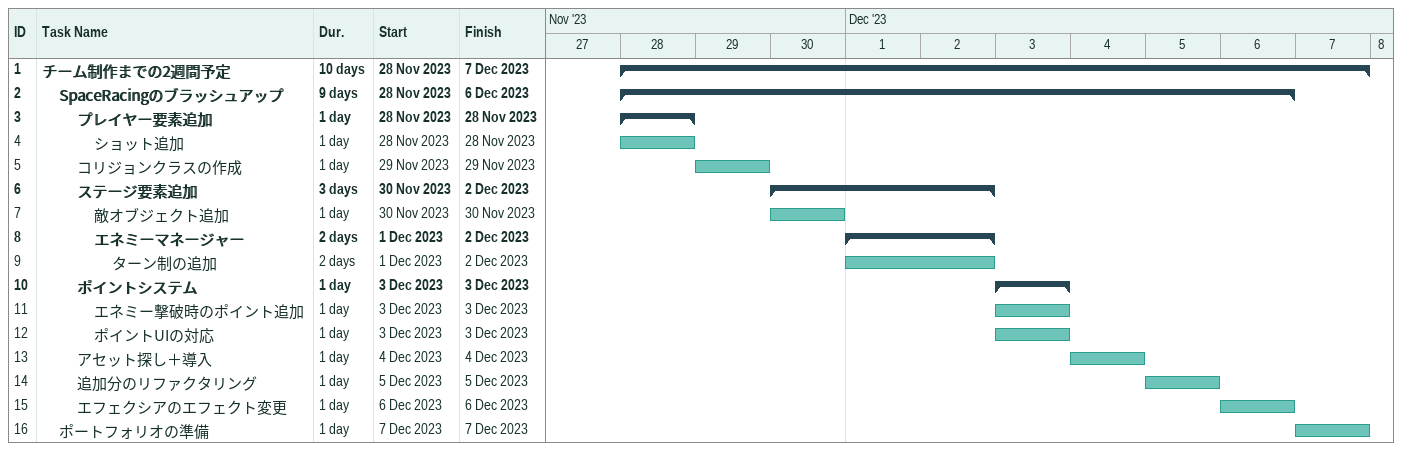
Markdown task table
| ID | Level | Task | Duration | Start | Finish |
|---|---|---|---|---|---|
| 1 | 1 | **チーム制作までの2週間予定** | 10d | 2023-11-28 | 2023-12-07 |
| 2 | 2 | **SpaceRacingのブラッシュアップ** | 9d | 2023-11-28 | 2023-12-06 |
| 3 | 3 | **プレイヤー要素追加** | 1d | 2023-11-28 | 2023-11-28 |
| 4 | 4 | ショット追加 | 1d | 2023-11-28 | 2023-11-28 |
| 5 | 3 | コリジョンクラスの作成 | 1d | 2023-11-29 | 2023-11-29 |
| 6 | 3 | **ステージ要素追加** | 3d | 2023-11-30 | 2023-12-02 |
| 7 | 4 | 敵オブジェクト追加 | 1d | 2023-11-30 | 2023-11-30 |
| 8 | 4 | **エネミーマネージャー** | 2d | 2023-12-01 | 2023-12-02 |
| 9 | 5 | ターン制の追加 | 2d | 2023-12-01 | 2023-12-02 |
| 10 | 3 | **ポイントシステム** | 1d | 2023-12-03 | 2023-12-03 |
| 11 | 4 | エネミー撃破時のポイント追加 | 1d | 2023-12-03 | 2023-12-03 |
| 12 | 4 | ポイントUIの対応 | 1d | 2023-12-03 | 2023-12-03 |
| 13 | 3 | アセット探し＋導入 | 1d | 2023-12-04 | 2023-12-04 |
| 14 | 3 | 追加分のリファクタリング | 1d | 2023-12-05 | 2023-12-05 |
| 15 | 3 | エフェクシアのエフェクト変更 | 1d | 2023-12-06 | 2023-12-06 |
| 16 | 2 | ポートフォリオの準備 | 1d | 2023-12-07 | 2023-12-07 |
